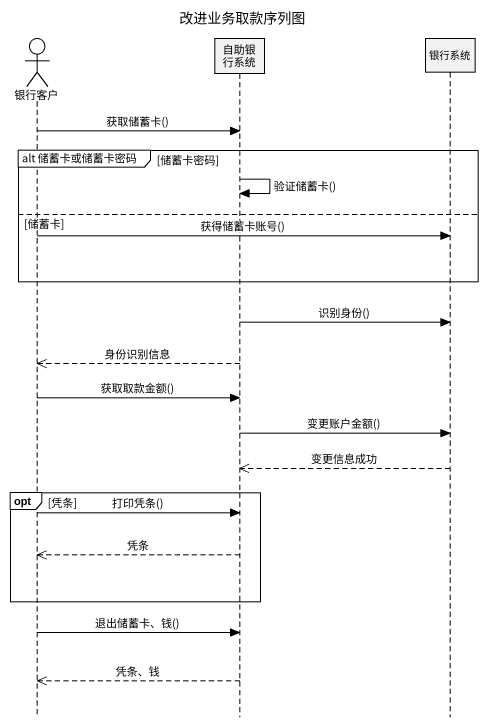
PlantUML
@startuml
title 改进业务取款序列图
hide footbox
actor 银行客户
participant 自助银行系统
participant 银行系统

银行客户 -> 自助银行系统 : 获取储蓄卡()
group alt 储蓄卡或储蓄卡密码 [储蓄卡密码]
  自助银行系统 -> 自助银行系统 : 验证储蓄卡()
else 储蓄卡
  银行客户 -> 银行系统 : 获得储蓄卡账号()
end
自助银行系统 -> 银行系统 : 识别身份()
自助银行系统 -->> 银行客户 : 身份识别信息
银行客户 -> 自助银行系统 : 获取取款金额()
自助银行系统 -> 银行系统 : 变更账户金额()
银行系统 -->> 自助银行系统 : 变更信息成功
opt 凭条
  银行客户 -> 自助银行系统 : 打印凭条()
  自助银行系统 -->> 银行客户 : 凭条
end
银行客户 -> 自助银行系统 : 退出储蓄卡、钱()
自助银行系统 -->> 银行客户 : 凭条、钱
@enduml
